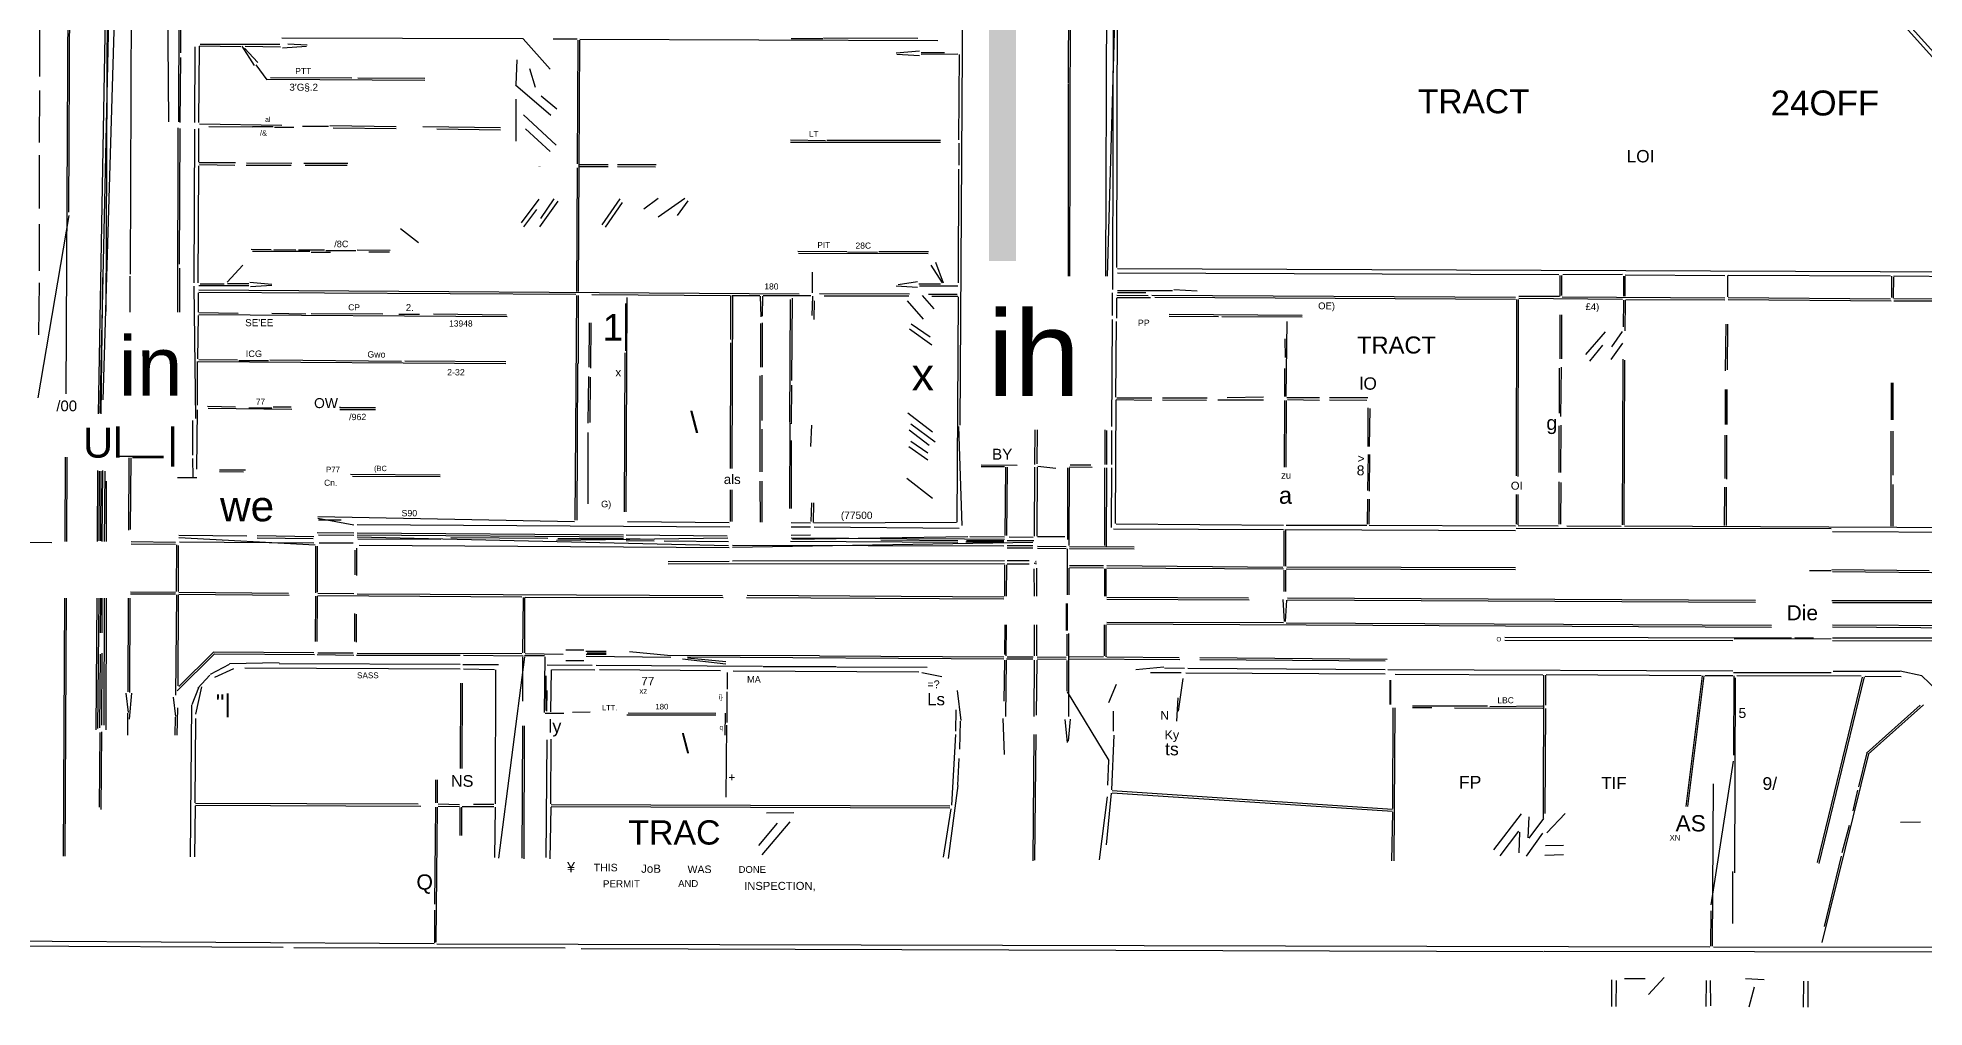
# Model space of a CAD drawing. Header units: feet. Extents: x 12 to 960, y 13 to 709.
# Drawn here: x 196.9 to 492.5, y 12.9 to 164.7 of the extents above; entities that cross this region are included whole.
import ezdxf
from ezdxf.enums import TextEntityAlignment as Align

# ---------------------------------------------------------------- set-up
doc = ezdxf.new("R2010")
doc.units = ezdxf.units.FT
doc.layers.add('EJE_VIA', color=7, linetype='CONTINUOUS')
doc.layers.add('TEXTO', color=7, linetype='CONTINUOUS')
doc.styles.add('CAD_TEXT', font='Arial')

msp = doc.modelspace()

# ---------------------------------------------------------------- linework, layer by layer
at = {"layer": 'EJE_VIA'}
for p, q in [((212.39, 286.54), (207.08, 108)), ((364.63, 247.48), (364.21, 127.38)), ((435.58, 227.5), (585.31, 60.76)), ((219.56, 202.59), (219.24, 162.38)), ((455.87, 203.93), (553.16, 95.6)), ((342.02, 200.81), (341.42, 104.04)), ((358.51, 196.34), (358.37, 157.59)), ((358.73, 192.38), (358.6, 127.38)), ((207.84, 189.15), (206.34, 105.81)), ((366.07, 181.65), (364.49, 127.38)), ((365.46, 181.65), (365.3, 125.29)), ((201.9, 174.46), (201.73, 137.38)), ((366.06, 176.23), (365.94, 128.73)), ((201.61, 169.98), (201.31, 108.94)), ((208.04, 169.98), (206.61, 105.92)), ((207.77, 169.98), (207.55, 121.86)), ((211.55, 169.98), (211.39, 127.69)), ((217.25, 170.4), (217.37, 151.54)), ((219.01, 169.25), (218.93, 151.54)), ((197.17, 166.44), (197.16, 158.63)), ((221.49, 163.31), (221.46, 151.44)), ((222.17, 163.42), (222.08, 151.44)), ((222.24, 163.44), (228.7, 163.36)), ((222.34, 163.73), (234.84, 163.7)), ((228.89, 163.41), (230.83, 160.39)), ((229.29, 163.08), (231.4, 160.82)), ((229.42, 163.39), (234.95, 163.3)), ((235.16, 164.71), (272.97, 164.58)), ((239.01, 163.34), (235.24, 163.08)), ((236.1, 163.76), (239.11, 163.61)), ((272.96, 164.57), (277.19, 159.81)), ((281.41, 164.52), (277.65, 164.49)), ((281.53, 164.36), (281.43, 144.98)), ((281.78, 164.36), (281.6, 124.98)), ((281.82, 164.52), (337.97, 164.29)), ((314.95, 164.6), (319.95, 164.6)), ((320.05, 164.68), (334.84, 164.64)), ((335.07, 162.64), (331.42, 162.32)), ((219.28, 161.65), (219.18, 151.44)), ((231.05, 160.47), (232.8, 158.14)), ((271.99, 161.24), (271.81, 157.37)), ((273.96, 159.89), (274.85, 156.96)), ((331.51, 162.16), (335.06, 161.93)), ((335.36, 162.4), (339.01, 162.4)), ((341.1, 162.16), (335.36, 162.08)), ((341.27, 162.07), (341.2, 148.73)), ((232.86, 158.25), (257.55, 158.1)), ((233.39, 158.49), (246.09, 158.46)), ((247.03, 158.43), (257.55, 158.39)), ((271.76, 157.33), (277.32, 152.58)), ((358.39, 157.48), (358.39, 127.38)), ((197.19, 156.44), (197.12, 148.31)), ((271.79, 155.09), (271.81, 148.52)), ((275.79, 155.64), (278.24, 153.58)), ((222.24, 151.24), (235.16, 151.01)), ((223.7, 150.8), (230.47, 150.77)), ((230.57, 150.84), (233.8, 150.8)), ((238.39, 150.88), (242.45, 150.87)), ((242.65, 150.96), (253.07, 150.82)), ((257.24, 150.81), (269.43, 150.65)), ((273.01, 152.63), (278.16, 147.88)), ((218.87, 150.61), (218.79, 121.75)), ((219.16, 150.5), (219.07, 129.25)), ((221.44, 150.4), (221.36, 126.34)), ((222.08, 150.5), (222.08, 145.29)), ((234.01, 150.73), (237.03, 150.72)), ((243.18, 150.62), (253.07, 150.5)), ((259.43, 150.44), (269.43, 150.29)), ((273.33, 150.44), (277.2, 146.93)), ((314.84, 148.72), (320.36, 148.65)), ((314.84, 148.38), (338.39, 148.36)), ((320.57, 148.68), (338.39, 148.67)), ((341.22, 148.21), (341.22, 144.77)), ((197.11, 146.34), (197.1, 138)), ((222.14, 145.2), (227.87, 145.17)), ((229.63, 145.14), (236.72, 145.09)), ((238.59, 145.07), (245.47, 145.06)), ((222.1, 144.67), (221.99, 126.33)), ((222.24, 144.86), (227.76, 144.77)), ((229.53, 144.79), (236.62, 144.77)), ((245.36, 144.71), (238.8, 144.71)), ((281.42, 144.36), (281.34, 124.98)), ((286.3, 144.81), (281.82, 144.8)), ((286.3, 144.5), (281.82, 144.5)), ((287.76, 144.86), (293.8, 144.86)), ((287.76, 144.54), (293.7, 144.48)), ((341.21, 144.15), (341.12, 126.34)), ((275.42, 139.44), (272.67, 135.73)), ((278.39, 139.14), (275.51, 135.13)), ((277.79, 139.47), (275.68, 136.4)), ((288.11, 139.47), (285.27, 135.42)), ((294.11, 139.57), (291.85, 137.9)), ((298.31, 139.52), (294.14, 136.61)), ((298.77, 139.17), (297.12, 136.89)), ((201.75, 136.86), (196.91, 108.32)), ((275.06, 137.81), (273.01, 135.13)), ((288.49, 138.9), (285.79, 135.05)), ((197.11, 135.5), (197.1, 128.21)), ((253.73, 134.84), (256.55, 132.66)), ((230.36, 131.61), (233.49, 131.58)), ((230.57, 131.3), (239.53, 131.28)), ((233.91, 131.56), (237.34, 131.53)), ((237.76, 131.52), (241.82, 131.48)), ((239.74, 131.16), (242.76, 131.16)), ((246.72, 131.37), (242.03, 131.36)), ((246.93, 131.52), (252.13, 131.46)), ((248.8, 131.17), (252.03, 131.17)), ((315.99, 131.29), (323.7, 131.25)), ((316.09, 131), (336.41, 130.94)), ((323.8, 131.18), (328.49, 131.16)), ((328.7, 131.27), (336.51, 131.25)), ((207.04, 127.17), (206.77, 105.81)), ((211.34, 127.38), (211.33, 121.75)), ((219.09, 128.63), (219.1, 121.75)), ((229.02, 129.12), (226.59, 126.46)), ((318.28, 128), (318.25, 124.77)), ((336.84, 129.12), (338.63, 126.36)), ((337.58, 129.6), (338.76, 126.32)), ((366.09, 128.57), (509.53, 128)), ((366.09, 127.9), (435.26, 127.62)), ((435.4, 127.48), (435.4, 124.25)), ((435.71, 127.48), (435.69, 124.36)), ((445.26, 127.66), (435.89, 127.61)), ((445.39, 127.38), (445.39, 124.25)), ((445.63, 127.38), (445.63, 124.25)), ((445.68, 127.61), (461.3, 127.5)), ((461.72, 127.48), (461.69, 124.15)), ((461.82, 127.54), (487.24, 127.43)), ((487.38, 127.38), (487.39, 124.04)), ((487.69, 127.27), (487.67, 123.94)), ((487.76, 127.41), (509.11, 127.3)), ((197.12, 126.34), (197.02, 118.21)), ((221.35, 125.81), (221.6, 105.09)), ((222.01, 124.77), (222.01, 121.75)), ((229.95, 125.86), (222.14, 125.85)), ((222.14, 125.24), (316.2, 124.64)), ((222.14, 124.9), (281.2, 124.54)), ((222.34, 126.19), (226.09, 126.19)), ((229.95, 126.18), (226.61, 126.17)), ((230.14, 126.42), (233.6, 126.15)), ((233.6, 125.9), (230.25, 125.7)), ((281.34, 124.36), (281.05, 89.15)), ((281.57, 124.36), (281.56, 113.73)), ((283.7, 124.53), (305.47, 124.38)), ((305.47, 124.25), (305.48, 117.48)), ((305.68, 124.38), (310.05, 124.37)), ((305.77, 124.25), (305.69, 97.27)), ((310.13, 124.25), (310.19, 121.03)), ((310.46, 124.25), (310.43, 121.13)), ((310.57, 124.38), (318.07, 124.37)), ((318.29, 124.25), (318.21, 121.23)), ((319.43, 124.66), (333.49, 124.63)), ((320.16, 124.31), (333.39, 124.31)), ((331.4, 125.89), (334.74, 125.67)), ((334.76, 126.51), (331.72, 126.04)), ((338.39, 126.15), (334.95, 126.15)), ((341.09, 125.84), (335.05, 125.84)), ((335.5, 124.38), (337.33, 122.26)), ((336.51, 124.58), (340.99, 124.58)), ((337.03, 124.26), (341.09, 124.25)), ((365.28, 124.77), (365.28, 121.23)), ((365.99, 124.41), (370.89, 124.38)), ((366.09, 125.14), (374.74, 125.14)), ((366.09, 124.84), (370.57, 124.83)), ((371.51, 124.39), (428.49, 124.08)), ((374.94, 125.31), (378.59, 125.06)), ((435.36, 124.19), (429.01, 124.19)), ((222.01, 121.23), (221.93, 114.46)), ((222.14, 121.67), (228.28, 121.59)), ((222.14, 121.39), (270.47, 121.04)), ((233.59, 121.6), (238.91, 121.5)), ((239.74, 121.52), (250.99, 121.46)), ((256.72, 121.36), (253.49, 121.36)), ((258.91, 121.47), (270.37, 121.31)), ((288.99, 123.11), (288.99, 115.71)), ((289.21, 124.04), (289.03, 90.5)), ((314.83, 123.73), (314.72, 104.46)), ((315.13, 123.94), (315.04, 111.02)), ((318.57, 123.52), (318.54, 120.6)), ((333.15, 123.5), (335.64, 120.67)), ((341.13, 124.15), (340.95, 88.84)), ((365.95, 123.94), (365.95, 120.81)), ((365.99, 124.05), (371.3, 124.05)), ((371.93, 124.07), (428.49, 123.79)), ((374.22, 121.42), (395.05, 121.3)), ((428.66, 123.73), (428.57, 96.13)), ((428.91, 123.73), (428.83, 96.02)), ((429.01, 123.92), (445.26, 123.77)), ((435.4, 121.34), (435.4, 114.46)), ((435.69, 121.34), (435.69, 114.46)), ((435.78, 124.15), (461.3, 123.99)), ((445.4, 123.63), (445.37, 119.46)), ((445.64, 123.63), (445.63, 118.84)), ((445.78, 123.75), (461.3, 123.68)), ((461.82, 124.03), (487.24, 123.85)), ((461.82, 123.71), (487.34, 123.53)), ((487.76, 123.87), (509.01, 123.79)), ((487.76, 123.53), (509.01, 123.49)), ((283.29, 120.09), (283.24, 113.11)), ((283.57, 120.09), (283.52, 113)), ((310.14, 119.98), (310.17, 113.11)), ((310.44, 120.09), (310.42, 113.11)), ((333.5, 119.11), (336.99, 116.63)), ((333.75, 119.91), (336.76, 117.86)), ((365.29, 120.61), (365.17, 103.83)), ((365.92, 120.29), (365.8, 108.42)), ((374.22, 121.11), (381.93, 121.04)), ((382.45, 121.06), (395.05, 120.99)), ((392.66, 120.3), (392.49, 108.52)), ((442.52, 118.67), (439.43, 115.1)), ((445.17, 118.72), (443.51, 116.29)), ((461.43, 119.88), (461.36, 112.58)), ((461.72, 119.88), (461.65, 112.69)), ((288.89, 115.4), (288.77, 90.5)), ((305.46, 116.96), (305.41, 97.27)), ((392.33, 117.59), (392.36, 114.67)), ((442.09, 116.6), (440.05, 114.05)), ((445.25, 116.89), (443.4, 114.32)), ((221.9, 114.04), (221.89, 107.17)), ((222.03, 114.04), (270.26, 113.72)), ((222.13, 114.34), (228.18, 114.26)), ((228.39, 114.18), (233.07, 114.17)), ((233.28, 114.27), (253.91, 114.07)), ((254.43, 114.1), (270.26, 114.03)), ((281.47, 113.73), (281.35, 89.15)), ((392.26, 112.9), (392.28, 108.52)), ((435.33, 113), (435.31, 105.92)), ((435.61, 113.11), (435.55, 105.4)), ((445.28, 114.36), (445.21, 88.42)), ((445.54, 114.25), (445.47, 88.42)), ((283.19, 111.65), (283.11, 104.36)), ((283.46, 111.54), (283.43, 104.46)), ((310.07, 111.75), (310.07, 96.75)), ((310.36, 111.86), (310.36, 104.77)), ((315.03, 110.29), (314.98, 104.25)), ((221.87, 106.44), (221.79, 97.17)), ((223.49, 107.01), (227.87, 106.9)), ((223.59, 106.69), (236.72, 106.53)), ((229.95, 106.78), (233.59, 106.78)), ((236.61, 106.87), (233.8, 106.86)), ((244.22, 106.83), (249.84, 106.8)), ((244.22, 106.51), (249.84, 106.49)), ((365.83, 108), (365.74, 88.63)), ((365.88, 108.06), (371.51, 107.98)), ((365.99, 108.33), (371.51, 108.32)), ((373.18, 108.32), (380.16, 108.32)), ((373.18, 108.01), (380.05, 107.97)), ((381.82, 108.04), (389.01, 108.02)), ((389.01, 108.41), (383.28, 108.35)), ((392.27, 107.9), (392.25, 97.48)), ((392.52, 107.9), (392.49, 97.48)), ((397.76, 108.33), (392.66, 108.33)), ((392.76, 108.05), (397.76, 107.98)), ((405.36, 108.33), (399.32, 108.32)), ((399.32, 108.01), (405.16, 107.97)), ((405.33, 106.75), (405.31, 100.71)), ((405.64, 106.65), (405.55, 100.71)), ((221.16, 104.77), (221.14, 99.36)), ((314.73, 104.36), (314.72, 91.02)), ((318.14, 104.05), (317.97, 100.72)), ((333.24, 106), (337.12, 103.01)), ((333.74, 104.28), (337.53, 101.42)), ((341.2, 103.84), (341.69, 88.31)), ((435.27, 103.94), (435.27, 96.65)), ((435.56, 104.04), (435.55, 96.65)), ((283.12, 102.9), (283.08, 91.75)), ((310.36, 103.42), (310.36, 96.75)), ((314.97, 101.65), (314.97, 91.02)), ((333.39, 100.72), (336.36, 98.6)), ((333.48, 103.33), (336.6, 100.93)), ((333.72, 101.53), (336.39, 99.7)), ((353.13, 103.31), (353.09, 97.9)), ((353.49, 103.31), (353.48, 98)), ((364.13, 103.31), (364.1, 97.9)), ((364.38, 103.21), (364.37, 97.9)), ((365.15, 103.21), (365.15, 97.9)), ((461.27, 102.48), (461.27, 95.71)), ((461.56, 102.48), (461.56, 95.61)), ((487.31, 103.11), (487.31, 88.21)), ((487.59, 103.11), (487.59, 96.23)), ((201.2, 99.04), (201.12, 85.81)), ((201.46, 99.04), (201.42, 85.81)), ((216.61, 99.13), (209.53, 99.13)), ((211.19, 98.94), (211.11, 87.59)), ((211.47, 98.94), (211.38, 87.69)), ((216.61, 98.91), (211.72, 98.91)), ((221.13, 98.83), (221.2, 95.92)), ((344.74, 97.83), (350.36, 97.81)), ((344.74, 97.57), (348.39, 97.56)), ((353.6, 97.63), (356.42, 97.32)), ((361.93, 97.79), (358.7, 97.79)), ((405.38, 99.46), (405.26, 93.83)), ((405.61, 99.46), (405.53, 93.73)), ((206.25, 96.96), (206.18, 85.81)), ((206.51, 96.86), (206.45, 85.92)), ((206.77, 96.86), (206.75, 85.92)), ((207.04, 96.96), (206.96, 85.82)), ((207.38, 96.86), (207.32, 85.81)), ((207.64, 95.29), (207.62, 85.81)), ((221.82, 95.82), (218.8, 95.78)), ((225.36, 97.06), (229.43, 97.06)), ((225.36, 96.78), (229.12, 96.74)), ((245.88, 96.35), (259.95, 96.28)), ((246.2, 96.06), (259.95, 95.99)), ((310.07, 95.29), (310.11, 88.84)), ((310.37, 95.29), (310.35, 88.84)), ((333.11, 95.75), (337.12, 92.6)), ((348.53, 97.48), (348.45, 86.75)), ((348.79, 97.48), (348.71, 86.75)), ((353.1, 97.48), (353.07, 86.65)), ((353.49, 97.48), (353.46, 86.65)), ((358.25, 97.38), (358.25, 86.13)), ((358.52, 97.38), (358.49, 85.19)), ((358.59, 97.51), (362.14, 97.49)), ((364.06, 97.38), (364.05, 85.19)), ((364.37, 97.38), (364.31, 85.09)), ((365.16, 97.38), (365.11, 88)), ((435.28, 95.19), (435.29, 88.52)), ((435.56, 95.09), (435.51, 88.52)), ((487.59, 94.77), (487.59, 88.21)), ((305.4, 93.94), (305.41, 88.94)), ((305.69, 93.94), (305.69, 88.94)), ((318.14, 91.86), (318.06, 88.94)), ((318.44, 91.86), (318.42, 88.83)), ((405.26, 92.48), (405.24, 88.52)), ((405.52, 92.48), (405.51, 88.52)), ((428.58, 93.21), (428.59, 88.52)), ((428.85, 93.21), (428.85, 88.42)), ((461.24, 94.36), (461.19, 88.31)), ((461.5, 94.36), (461.49, 88.31)), ((240.78, 89.75), (280.99, 88.96)), ((240.78, 89.49), (246.41, 88.44)), ((240.89, 89.24), (244.43, 89.2)), ((289.32, 88.95), (305.26, 88.83)), ((314.95, 88.78), (317.97, 88.75)), ((340.89, 88.8), (318.49, 88.71)), ((211.51, 85.81), (218.49, 85.74)), ((219.01, 86.8), (229.64, 86.71)), ((219.01, 86.45), (240.36, 85.29)), ((219.11, 85.76), (240.16, 85.63)), ((231.3, 86.75), (240.16, 86.63)), ((231.3, 86.38), (240.05, 86.3)), ((240.68, 87.22), (246.41, 87.19)), ((240.88, 86.89), (246.41, 86.84)), ((246.93, 88.47), (305.36, 88.11)), ((246.93, 87.2), (288.7, 86.86)), ((246.93, 86.87), (288.7, 86.54)), ((246.93, 86.54), (305.16, 85.22)), ((247.03, 86.26), (260.05, 86.18)), ((261.61, 86.47), (276.82, 86.34)), ((278.18, 86.06), (305.05, 86.42)), ((278.39, 86.32), (288.7, 86.3)), ((289.11, 86.89), (304.95, 86.73)), ((289.11, 85.98), (293.49, 85.91)), ((289.12, 86.3), (293.49, 86.22)), ((295.05, 85.93), (305.16, 85.82)), ((314.84, 85.89), (341.09, 85.7)), ((317.97, 88.06), (314.95, 88.06)), ((317.97, 86.8), (314.95, 86.76)), ((314.95, 86.38), (342.14, 86.25)), ((315.16, 86.18), (342.66, 86.59)), ((318.59, 88.14), (341.3, 87.92)), ((329.01, 86.09), (341.09, 85.98)), ((342.14, 86.25), (348.39, 86.21)), ((342.45, 85.98), (348.28, 85.97)), ((342.97, 86.59), (348.39, 86.58)), ((352.97, 85.96), (348.8, 85.96)), ((349.11, 86.55), (352.87, 86.53)), ((357.87, 86.57), (353.59, 86.55)), ((365.47, 87.84), (392.14, 87.7)), ((365.89, 88.61), (392.14, 88.39)), ((392.19, 87.48), (392.18, 81.96)), ((392.34, 87.72), (428.49, 87.57)), ((392.44, 87.59), (392.44, 81.96)), ((392.55, 88.39), (405.16, 88.38)), ((405.57, 88.37), (428.49, 88.27)), ((428.59, 87.92), (477.97, 87.89)), ((428.91, 88.33), (435.16, 88.27)), ((436.51, 88.26), (445.05, 88.25)), ((445.57, 88.27), (508.8, 87.96)), ((478.18, 87.4), (515.88, 87.16)), ((195.05, 85.72), (199.12, 85.68)), ((211.51, 85.44), (218.49, 85.43)), ((218.65, 85.29), (218.59, 78)), ((218.9, 85.19), (218.88, 78)), ((240.4, 85.09), (240.4, 77.79)), ((240.69, 85.09), (240.69, 77.9)), ((246.3, 85.59), (240.99, 85.59)), ((246.56, 84.46), (246.59, 80.61)), ((246.84, 84.77), (246.84, 80.5)), ((247.24, 85.26), (305.26, 84.89)), ((305.78, 84.94), (352.86, 85.71)), ((305.78, 85.25), (348.28, 85.14)), ((348.39, 82.8), (305.78, 82.73)), ((348.28, 85.71), (342.34, 85.71)), ((352.86, 85.14), (348.8, 85.13)), ((352.86, 84.81), (348.8, 84.79)), ((352.24, 82.79), (348.8, 82.78)), ((353.59, 85.1), (358.07, 85.05)), ((353.59, 84.8), (358.07, 84.71)), ((358.2, 84.67), (358.2, 77.48)), ((358.59, 85.07), (368.7, 84.99)), ((358.59, 84.71), (368.7, 84.7)), ((305.26, 82.71), (295.68, 82.64)), ((348.39, 82.35), (295.68, 82.26)), ((348.41, 82.17), (348.4, 77.27)), ((348.69, 82.17), (348.66, 77.27)), ((348.8, 82.33), (352.24, 82.32)), ((353.01, 81.54), (353.04, 77.27)), ((353.43, 81.65), (353.42, 77.27)), ((358.48, 81.65), (358.49, 77.48)), ((358.59, 82.06), (363.91, 82.05)), ((358.59, 81.74), (363.91, 81.7)), ((364.06, 81.54), (364.05, 77.27)), ((364.3, 81.54), (364.3, 77.27)), ((364.43, 82.05), (392.03, 81.83)), ((364.43, 81.73), (392.14, 81.54)), ((392.18, 81.34), (392.19, 78)), ((392.44, 81.34), (392.44, 78)), ((392.55, 81.53), (428.49, 81.44)), ((392.66, 81.84), (428.49, 81.76)), ((477.97, 81.25), (474.53, 81.23)), ((478.07, 81.45), (493.28, 81.29)), ((478.18, 81.11), (499.95, 80.92)), ((201.09, 76.96), (200.87, 36.54)), ((201.36, 76.96), (201.12, 36.54)), ((206.15, 76.96), (206.01, 56.34)), ((206.44, 76.96), (206.28, 56.54)), ((206.71, 76.96), (206.66, 71.54)), ((206.96, 76.96), (206.96, 71.54)), ((207.29, 76.96), (207.25, 57.06)), ((207.59, 76.96), (207.57, 56.34)), ((211.05, 76.96), (210.99, 62.27)), ((211.32, 76.96), (211.28, 62.17)), ((211.41, 77.94), (218.49, 77.92)), ((211.41, 77.65), (218.49, 77.61)), ((218.62, 77.48), (218.5, 61.75)), ((218.88, 77.48), (218.82, 63.21)), ((219.01, 77.9), (236.2, 77.75)), ((219.01, 77.58), (236.3, 77.42)), ((240.4, 77.27), (240.39, 70.19)), ((240.68, 77.27), (240.62, 70.19)), ((240.78, 77.73), (246.41, 77.68)), ((240.78, 77.39), (272.76, 77.19)), ((246.93, 77.62), (304.22, 77.35)), ((272.95, 77.06), (272.87, 68.42)), ((273.18, 77.06), (273.15, 68.42)), ((273.28, 77.12), (304.32, 77.06)), ((307.97, 77.08), (348.28, 76.87)), ((308.07, 77.41), (348.28, 77.18)), ((364.43, 77.13), (386.61, 77.01)), ((392.76, 77.01), (466.09, 76.65)), ((246.53, 74.56), (246.51, 70.19)), ((246.78, 74.46), (246.78, 70.09)), ((364.43, 76.79), (386.72, 76.68)), ((392.02, 76.75), (392.24, 73.31)), ((392.58, 76.64), (392.39, 73.31)), ((392.76, 76.7), (466.09, 76.35)), ((478.07, 76.6), (496.72, 76.59)), ((478.18, 76.29), (496.61, 76.29)), ((348.43, 72.79), (348.38, 68.11)), ((348.65, 72.79), (348.63, 67.9)), ((353.02, 72.79), (353.02, 67.9)), ((353.42, 72.79), (353.42, 67.9)), ((358.18, 71.34), (358.19, 67.9)), ((358.45, 71.44), (358.44, 58.42)), ((364.01, 72.79), (364, 67.9)), ((364.29, 72.79), (364.29, 67.79)), ((364.43, 73.21), (392.14, 73.14)), ((364.43, 72.94), (468.59, 72.42)), ((392.55, 73.11), (468.59, 72.72)), ((478.18, 72.77), (499.64, 72.68)), ((478.18, 72.46), (500.16, 72.3)), ((206.68, 68.21), (206.59, 56.65)), ((206.94, 68.32), (206.87, 57.06)), ((224.61, 68.24), (218.73, 62.45)), ((224.43, 68.52), (218.98, 63.14)), ((224.43, 68.56), (240.16, 68.46)), ((224.63, 68.26), (240.26, 68.13)), ((240.68, 68.11), (246.41, 68.04)), ((240.78, 68.4), (246.3, 68.38)), ((246.82, 68.04), (263.07, 68.01)), ((246.93, 68.35), (272.76, 68.3)), ((263.59, 68.02), (272.97, 67.94)), ((273.28, 68.27), (279.22, 68.19)), ((279.63, 68.87), (282.45, 68.85)), ((285.99, 68.6), (282.76, 68.59)), ((285.99, 68.15), (282.86, 68.15)), ((285.99, 68.35), (282.97, 68.35)), ((289.64, 68.58), (295.59, 68.03)), ((295.57, 68.05), (319.43, 67.97)), ((426.82, 70.86), (471.72, 70.72)), ((426.82, 70.4), (462.55, 70.33)), ((477.97, 70.57), (462.76, 70.55)), ((472.24, 70.8), (475.16, 70.77)), ((478.18, 70.73), (500.78, 70.72)), ((478.18, 70.33), (500.89, 70.25)), ((226.87, 66.56), (223.89, 65.01)), ((227.57, 65.9), (224.59, 64.55)), ((234.74, 66.82), (226.92, 66.69)), ((229.32, 66.07), (263.07, 65.9)), ((234.74, 66.73), (263.07, 66.61)), ((263.49, 66.59), (269.12, 66.56)), ((263.59, 65.9), (268.49, 65.81)), ((268.63, 65.71), (268.57, 44.77)), ((273.16, 67.79), (269.12, 36.23)), ((272.87, 67.79), (272.87, 60.81)), ((276.3, 67.91), (273.18, 67.91)), ((276.35, 67.79), (276.25, 59.04)), ((276.72, 66.52), (283.8, 66.45)), ((277.33, 65.71), (277.26, 59.15)), ((277.45, 65.79), (284.22, 65.71)), ((279.64, 67.18), (282.45, 67.17)), ((282.86, 67.87), (296.1, 67.72)), ((284.43, 66.46), (310.47, 66.31)), ((284.95, 65.76), (303.91, 65.61)), ((297.95, 67.44), (304.73, 66.69)), ((298.7, 67.75), (348.28, 67.44)), ((298.7, 67.63), (304.75, 67.05)), ((305.89, 65.6), (334.95, 65.44)), ((310.57, 66.25), (322.03, 66.24)), ((319.43, 67.94), (348.28, 67.77)), ((322.13, 66.2), (336.3, 66.15)), ((335.43, 65.29), (338.6, 64.69)), ((348.4, 67.27), (348.3, 60.81)), ((348.65, 67.27), (348.55, 58.42)), ((348.7, 67.44), (352.86, 67.43)), ((348.8, 67.79), (352.87, 67.75)), ((353.02, 67.27), (353.01, 58.42)), ((353.44, 67.27), (353.36, 58.63)), ((353.49, 67.76), (358.07, 67.72)), ((353.49, 67.43), (358.07, 67.38)), ((358.19, 67.17), (358.18, 62.38)), ((358.49, 67.43), (375.89, 67.37)), ((363.91, 67.75), (358.59, 67.73)), ((364.43, 67.75), (375.78, 67.66)), ((373.39, 66.15), (369, 65.75)), ((376.09, 65.26), (371.3, 65.25)), ((373.49, 66.05), (376.62, 66.01)), ((376.82, 65.25), (408.07, 65.13)), ((377.14, 65.97), (408.07, 65.81)), ((379.01, 67.67), (408.38, 67.41)), ((379.01, 67.35), (408.07, 67.13)), ((408.49, 65.78), (462.55, 65.56)), ((409.64, 65.06), (432.76, 64.96)), ((477.97, 65.26), (462.66, 65.26)), ((478.28, 65.52), (488.7, 65.52)), ((488.78, 65.59), (492.17, 64.82)), ((222.07, 62.92), (221.03, 60.24)), ((222.54, 63.09), (221.61, 58.81)), ((223.87, 64.91), (221.96, 62.86)), ((263.12, 63.63), (263.11, 50.29)), ((263.38, 63.63), (263.37, 50.29)), ((276.51, 64.77), (276.51, 59.36)), ((276.68, 62.48), (276.64, 59.25)), ((304.89, 62.27), (304.9, 57.48)), ((340.99, 62.51), (341.56, 57.79)), ((358.2, 62.27), (364.73, 51.54)), ((365.9, 63.46), (364.69, 60.58)), ((376.36, 64.36), (375.6, 59.25)), ((432.89, 64.88), (432.83, 42.48)), ((433.16, 64.88), (433.16, 60.19)), ((433.28, 64.99), (457.55, 64.86)), ((457.71, 64.78), (455.17, 44.34)), ((457.98, 64.77), (455.45, 44.35)), ((458.18, 64.86), (462.55, 64.86)), ((462.67, 64.77), (462.62, 52.38)), ((462.92, 64.46), (462.78, 33.94)), ((463.18, 64.87), (482.66, 64.79)), ((482.81, 64.58), (475.73, 35.57)), ((483.13, 64.66), (475.99, 35.4)), ((483.28, 64.73), (488.91, 64.71)), ((492.18, 64.81), (494.57, 62.52)), ((210.68, 62.08), (211.05, 59.04)), ((211.59, 62.08), (211.2, 58)), ((218.12, 61.46), (218.46, 58.4)), ((218.77, 59.78), (218.68, 55.5)), ((220.98, 60.19), (220.79, 36.44)), ((340.76, 59.46), (340.71, 56.13)), ((365.41, 59.25), (365.42, 56.13)), ((375.58, 61.34), (375.33, 57.68)), ((409.28, 59.77), (409.2, 44.04)), ((409.55, 59.77), (409.4, 35.81)), ((412.34, 60.08), (424.11, 60.07)), ((412.34, 59.84), (415.36, 59.83)), ((418.91, 59.79), (432.76, 59.75)), ((432.76, 60.06), (424.43, 59.95)), ((433.16, 59.67), (433.1, 43.21)), ((491.92, 60.19), (483.49, 52.68)), ((492.4, 60.23), (483.76, 52.52)), ((210.96, 58.94), (210.97, 55.5)), ((218.41, 58.31), (218.4, 55.5)), ((221.64, 58.11), (221.53, 44.88)), ((272.85, 56.96), (272.76, 36.23)), ((273.13, 56.96), (273.07, 36.13)), ((276.41, 58.97), (279.32, 58.94)), ((283.49, 59.09), (280.68, 59.07)), ((289.22, 58.71), (303.18, 58.67)), ((289.43, 59.02), (303.18, 58.96)), ((304.6, 58.94), (304.58, 55.5)), ((304.84, 57.07), (304.75, 45.81)), ((341.43, 57.69), (341.33, 53.31)), ((348.12, 58.12), (348.32, 52.49)), ((357.84, 57.93), (358.21, 54.36)), ((358.68, 58.02), (358.36, 54.57)), ((206.62, 55.92), (206.52, 44.25)), ((206.89, 56.02), (206.79, 43.84)), ((276.67, 54.77), (276.53, 36.33)), ((277.28, 54.88), (277.27, 44.77)), ((340.73, 55.61), (340.11, 44.56)), ((352.98, 55.61), (352.83, 35.81)), ((353.3, 55.61), (353.09, 35.92)), ((365.54, 55.5), (365.16, 46.95)), ((341.25, 51.85), (341.02, 47.68)), ((364.71, 51.55), (364.54, 47.68)), ((462.6, 51.44), (459.09, 28.94)), ((483.78, 52.59), (476.5, 23.03)), ((483.54, 52.73), (482.24, 47.4)), ((259.2, 48.52), (259.2, 44.88)), ((259.5, 48.52), (259.5, 44.88)), ((341.1, 47.6), (339.56, 36.21)), ((459.46, 47.9), (459.31, 22.48)), ((221.58, 44.46), (221.44, 36.44)), ((221.61, 44.87), (256.51, 44.74)), ((221.61, 44.54), (256.93, 44.39)), ((259.63, 44.74), (262.97, 44.64)), ((259.63, 44.4), (262.97, 44.32)), ((268.39, 44.66), (265.16, 44.66)), ((277.34, 44.66), (339.84, 44.44)), ((364.49, 45.82), (363.23, 35.99)), ((365.12, 46.43), (364.31, 38.31)), ((365.25, 46.49), (409.22, 43.58)), ((365.26, 46.84), (409.22, 43.92)), ((482.09, 46.87), (481.35, 43.64)), ((259.21, 44.25), (259.06, 29.04)), ((259.48, 44.25), (259.29, 23.11)), ((263.06, 44.15), (263.05, 39.77)), ((263.32, 44.25), (263.31, 39.77)), ((263.39, 44.33), (268.39, 44.31)), ((268.57, 44.25), (268.48, 36.33)), ((277.29, 44.25), (277.15, 36.13)), ((277.34, 44.34), (339.84, 44.11)), ((312.78, 41.72), (309.85, 38.22)), ((314.77, 41.93), (310.35, 36.76)), ((315.36, 43.34), (311.09, 43.3)), ((340.01, 43.95), (338.79, 36.41)), ((409.22, 43.42), (409.07, 35.81)), ((429.39, 43.16), (425.03, 37.52)), ((430.59, 42.69), (430.4, 39.45)), ((432.84, 42.47), (430.56, 39.37)), ((436.28, 43.24), (433.37, 40.2)), ((491.93, 41.86), (488.8, 41.85)), ((428.96, 40.46), (426.02, 36.6)), ((429.11, 40.29), (429, 37.06)), ((432.73, 40.14), (430.13, 36.57)), ((480.78, 41.34), (479.64, 37.06)), ((436, 36.77), (433.07, 36.66)), ((435.99, 38.22), (433.18, 38.19)), ((479.52, 36.57), (476.86, 25.52)), ((462.48, 34.15), (462.46, 26.02)), ((259.06, 28.11), (259.06, 23)), ((459.09, 28), (459.05, 22.48)), ((19.43, 24.32), (259.01, 22.87)), ((174.74, 22.6), (235.37, 22.29)), ((237.03, 22.26), (279.53, 22.18)), ((259.43, 22.85), (458.91, 22.35)), ((282.03, 22.1), (432.86, 21.62)), ((432.97, 21.69), (649.64, 21.31)), ((459.53, 22.36), (565.26, 22.21)), ((443.54, 17.17), (443.54, 13)), ((444.23, 17.07), (444.22, 13)), ((445.57, 17.4), (448.8, 17.38)), ((451.77, 17.53), (449.33, 14.88)), ((458.38, 17.06), (458.28, 13)), ((459, 17.06), (459.03, 13.1)), ((464.52, 17.39), (467.45, 17.24)), ((465.86, 16.03), (465.04, 12.9)), ((473.63, 16.96), (473.56, 12.89)), ((474.28, 16.96), (474.31, 12.9))]:
    msp.add_line(p, q, dxfattribs=at)

# ---------------------------------------------------------------- texts
at = {"layer": 'TEXTO', "style": 'CAD_TEXT'}
for s, height, p in [('|', 37.32, (348.1, 159.93)), ('PTT', 0.95, (238.5, 159.5)), ("3'G§.2", 1.102, (238.57, 156.97)), ('TRACT', 3.762, (421.93, 154.77)), ('24OFF', 3.914, (476.97, 154.5)), ('al', 0.76, (232.93, 151.93)), ('/&', 0.836, (232.27, 149.8)), ('LT', 0.912, (318.5, 149.67)), ('LOI', 1.938, (448.07, 146.17)), ('—', 0.25, (250.43, 144.77)), ('—', 0.25, (275.53, 144.63)), ('/8C', 1.026, (244.47, 132.43)), ('PIT', 0.912, (320.07, 132.27)), ('28C', 0.95, (326.27, 132.17)), ('180', 0.95, (311.87, 125.77)), ('CP', 0.95, (246.47, 122.5)), ('2.', 1.064, (255.2, 122.47)), ('1', 4.14, (287.03, 119.37)), ('ih', 13.338, (353, 115.3)), ('OE)', 1.064, (398.87, 122.73)), ('£4)', 1.064, (440.53, 122.6)), ('in', 9.234, (214.57, 113.3)), ("SE'EE", 1.102, (231.6, 120.1)), ('13948', 0.95, (263.2, 119.97)), ('PP', 0.988, (370.23, 120.07)), ('ICG', 1.026, (230.77, 115.23)), ('Gwo', 0.988, (249.97, 115.13)), ('TRACT', 2.66, (409.83, 116.6)), ('2-32', 0.988, (262.43, 112.33)), ('x', 1.29, (287.87, 112.33)), ('x', 5.02, (335.6, 112)), ('lO', 1.938, (405.4, 110.57)), ('|', 4.07, (461.5, 107.43)), ('|', 4.33, (487.5, 108.33)), ('/00', 1.672, (201.43, 107.07)), ('77', 0.912, (231.8, 107.73)), ('OW.', 1.558, (242.37, 107.5)), ('Ul', 4.674, (207.07, 101.3)), ('|', 4.67, (218.03, 101.3)), ('/962', 0.988, (247.03, 105.33)), ('\\', 3.31, (299.77, 104.5)), ('g', 2.2, (434.17, 104.4)), ('(BC', 0.836, (250.6, 97.27)), ('BY', 1.71, (348.03, 99.5)), ('8', 1.56, (404.2, 96.97)), ('>', 1.33, (404.27, 98.83)), ('Cn.', 0.95, (242.8, 95.03)), ('P77', 0.874, (243.17, 97.1)), ('als', 1.482, (305.73, 95.57)), ('zu', 1.064, (392.53, 96.2)), ('OI', 1.254, (428.67, 94.57)), ('we', 4.75, (229.7, 91.37)), ('G)', 1.026, (285.97, 91.7)), ('a', 2.66, (392.43, 93.07)), ('S90', 0.988, (255.13, 90.27)), ('(77500', 1.14, (325.23, 89.93)), ('——', 0.25, (215.27, 86.93)), ('4', 0.646, (353.23, 82.5)), ('|', 3.12, (358.17, 74.4)), ('Die', 2.356, (473.43, 74.67)), ('O', 0.684, (425.87, 70.53)), ('SASS', 0.912, (248.63, 64.87)), ('|', 1.98, (304.97, 64.27)), ('xz', 0.874, (291.8, 62.43)), ('77', 1.33, (292.5, 63.97)), ('MA', 1.026, (309.13, 64.23)), ('=?', 1.216, (337.27, 63.47)), ('|', 2.85, (408.87, 62.57)), ('"|', 2.736, (225.97, 60.53)), ('LTT.', 0.836, (286.53, 59.8)), ('180', 0.874, (294.7, 59.97)), ('i}', 0.76, (303.93, 61.47)), ('Ls', 1.9, (337.67, 61.13)), ('N', 1.37, (373.5, 58.6)), ('LBC', 0.95, (426.93, 60.97)), ('5', 1.56, (464.03, 58.97)), ('ly', 2.014, (277.93, 56.9)), ('q', 0.76, (304.03, 56.73)), ('Ky', 1.406, (374.63, 55.57)), ('\\', 2.96, (298.4, 54.2)), ('ts', 1.976, (374.63, 53.33)), ('NS', 1.824, (263.4, 48.33)), ('+', 1.33, (305.67, 48.9)), ('FP', 1.976, (421.37, 48.13)), ('TIF', 1.9, (443.9, 48)), ('9/', 1.976, (468.33, 47.93)), ('TRAC', 3.8, (296.67, 40.27)), ('AS', 2.546, (455.93, 41.7)), ('XN', 0.874, (453.47, 39.43)), ('¥', 1.63, (280.47, 34.83)), ('Q', 2.39, (257.53, 32.5)), ('THIS', 1.178, (285.9, 34.77)), ('PERMIT', 1.102, (288.37, 32.23)), ('JoB', 1.292, (293, 34.6)), ('AND', 1.064, (298.83, 32.27)), ('WAS', 1.178, (300.6, 34.5)), ('DONE', 1.064, (308.87, 34.47)), ('INSPECTION,', 1.254, (313.2, 31.9))]:
    msp.add_text(s, height=height, dxfattribs=at).set_placement(p, align=Align.MIDDLE_CENTER)

doc.saveas('drawing.dxf')
